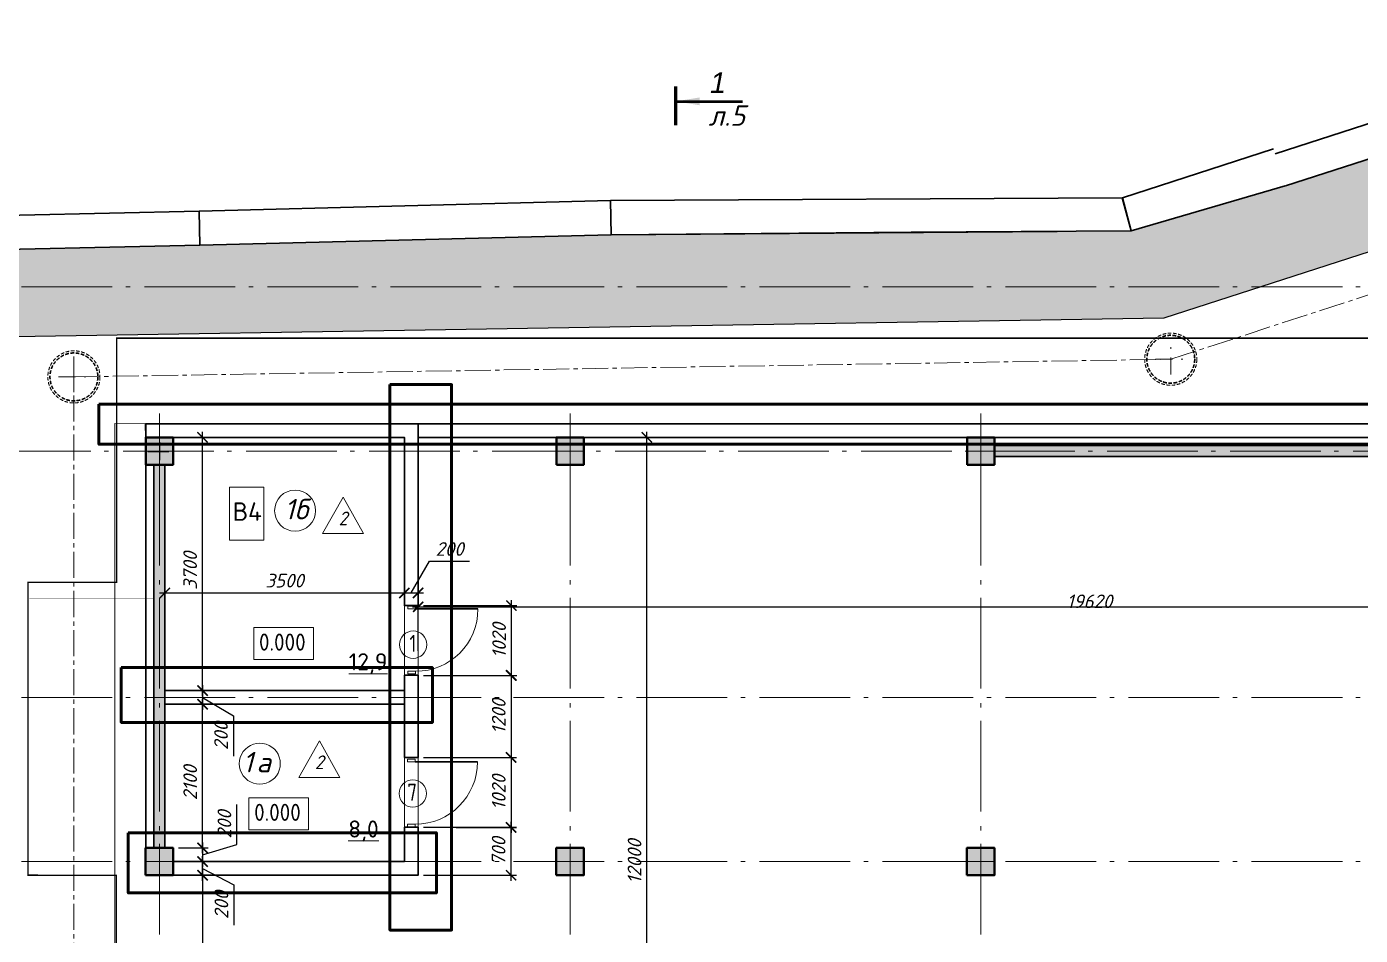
# Model space of a CAD drawing. Header units: millimetres. Extents: x -6419137 to 687965, y -598396 to 179722.
# Drawn here: x 175403 to 194889, y 52583 to 65864 of the extents above; entities that cross this region are included whole.
import ezdxf
from ezdxf.enums import TextEntityAlignment as Align

# ---------------------------------------------------------------- set-up
doc = ezdxf.new("R2010")
doc.units = ezdxf.units.MM
doc.header["$MEASUREMENT"] = 0
for name, pattern in [('DASHDOT', [1.05, 0.5, -0.25, 0.05, -0.25]), ('Double Dashed', [1797.222233, 1325, -211.666656, 63.333344, -197.222233]), ('Foul Sewer 20 06 07$0$Foul Sewer 20 06 07$0$Foul Sewer 20 06 07', [28.575, 19.05, -3.175, 3.175, -3.175]), ('штриховаяX2', [38.1, 25.4, -12.7])]:
    doc.linetypes.add(name, pattern=pattern)
for name, color, linetype, lineweight in [('Двери ArchiCAD', 7, 'Continuous', 0), ('Двери ArchiCAD_Ном._пера__96', 7, 'Continuous', 5), ('Двери ArchiCAD_Ном._пера__97', 7, 'Continuous', 30), ('колонны_Ном._пера__94', 252, 'Continuous', 5), ('колонны_Ном._пера__99', 7, 'Continuous', 40), ('марки окон дверей', 7, 'Continuous', 0), ('марки окон дверей_Ном._пера__96', 7, 'Continuous', 5), ('оси_Ном._пера__96', 7, 'Continuous', 5), ('оси_Ном._пера__97', 7, 'Continuous', 20), ('площади_Ном._пера__96', 7, 'Continuous', 13), ('разрезы_Ном._пера__100', 7, 'Continuous', 50), ('разрезы_Ном._пера__97', 7, 'Continuous', 20), ('стены наруж_Ном._пера__91', 255, 'Continuous', 13), ('стены наруж_Ном._пера__96', 7, 'Continuous', 13), ('текст_Ном._пера__1', 7, 'Continuous', 25), ('текст_Ном._пера__96', 7, 'Continuous', 5), ('текст_Ном._пера__98', 7, 'Continuous', 35), ('текст_Ном._пера__99', 7, 'Continuous', 40), ('чертеж_Ном._пера__91', 250, 'Continuous', 5), ('чертеж_Ном._пера__96', 7, 'Continuous', 13), ('экспликац проемов_Ном._пера__1', 7, 'Continuous', 5), ('экспликац проемов_Ном._пера__97', 7, 'Continuous', 5), ('№ помещений_Ном._пера__96', 7, 'Continuous', 13)]:
    doc.layers.add(name, color=color, linetype=linetype, lineweight=lineweight)
for name, color, linetype in [('колонны', 7, 'Continuous'), ('оси', 7, 'Continuous'), ('размеры', 7, 'Continuous'), ('стены внутр', 7, 'Continuous'), ('стены наруж', 7, 'Continuous'), ('чертеж', 7, 'Continuous'), ('№ помещений', 7, 'Continuous')]:
    doc.layers.add(name, color=color, linetype=linetype)
doc.styles.get("Standard").update_dxf_attribs({"font": 'isocpeui.ttf'})
doc.styles.add('СГЕНЕРИР_СТИЛЬ_2', font='gost_2_304-81_type.ttf')
doc.styles.add('СГЕНЕРИР_СТИЛЬ_3', font='CS_Gost2304.shx')
doc.styles.add('СГЕНЕРИР_СТИЛЬ_7', font='ariali.ttf')
doc.styles.add('СГЕНЕРИР_СТИЛЬ_9', font='isocp.shx')
doc.dimstyles.get("Standard").update_dxf_attribs({"dimtxt": 150, "dimasz": 100, "dimexe": 100, "dimexo": 100, "dimgap": 80, "dimtad": 1, "dimtoh": 1, "dimdec": 0, "dimzin": 0, "dimdsep": 46, "dimtxsty": 'Standard', "dimblk": 'ARCHTICK', "dimblk2": 'ARCHTICK', "dimcen": 0.09, "dimdle": 100, "dimadec": 0, "dimazin": 0, "dimtfac": 1, "dimtdec": 0, "dimtofl": 0, "dimtmove": 0, "dimatfit": 3, "dimfxl": 1, "dimtolj": 1, "dimtzin": 0, "dimarcsym": 0})
doc.dimstyles.new('STEP', dxfattribs={"dimtxt": 200, "dimasz": 150, "dimexe": 80, "dimexo": 80, "dimgap": 80, "dimtad": 1, "dimdec": 0, "dimzin": 0, "dimdsep": 46, "dimtxsty": 'Standard', "dimblk": 'ARCHTICK', "dimcen": 150, "dimdle": 80, "dimadec": 0, "dimazin": 0, "dimtfac": 1, "dimtdec": 0, "dimtofl": 0, "dimtmove": 1, "dimatfit": 3, "dimfxl": 1, "dimtolj": 1, "dimtzin": 0, "dimarcsym": 0})

# ---------------------------------------------------------------- blocks, each defined once
blk = doc.blocks.new('A$C07077E92')
at = {"layer": 'стены наруж', "true_color": 0xcbc8bd}
h = blk.add_hatch(dxfattribs=at)
h.set_pattern_fill('ZIGZAG', color=9)
h.set_pattern_definition([(0, (0, 0), (0.125, 0.125), [0.125, -0.125]), (90, (0.125, 0), (-0.125, 0.125), [0.125, -0.125])])
h.paths.add_polyline_path([(-23.457, 2.776), (-23.482, 2.775), (-30.001, 2.726), (-36.011, 2.572), (-39.955, 2.485), (-43.988, 1.919), (-48.044, 1.447), (-50.073, 1.178), (-50.073, 1.176), (-52.022, 0.921), (-53.209, -0.316), (-53.153, -4.37), (-53.09, -6.365), (-53.09, -6.54), (-53.091, -8.531), (-52.555, -8.532), (-52.569, -10.669), (-52.639, -12.582), (-51.813, -12.436), (-51.807, -0.441), (-39.923, 1.215), (-23.264, 1.483)])
h.paths.add_polyline_path([(12.511, 5.055), (-0.257, 5.083), (-12.334, 5.231), (-14.269, 5.26), (-14.402, 5.293), (-20.123, 3.451), (-22.4, 2.782), (-23.457, 2.776), (-23.264, 1.483), (-21.925, 1.505), (-14.313, 3.968), (12.453, 3.955)])
h.paths.add_polyline_path([(33.912, 4.426), (31.681, 5.017), (27.716, 4.968), (27.716, 4.968), (17.703, 5.04), (13.728, 5.052), (12.511, 5.055), (12.453, 3.955), (31.687, 3.946), (37.482, 2.39), (41.867, -1.706), (43.932, -13.532), (44.334, -13.538), (43.373, -7.588), (42.731, -3.607), (42.435, -1.491), (42.199, -1.093), (37.887, 2.943), (37.741, 3.021), (33.856, 4.105)])
at = {"layer": 'стены наруж', "lineweight": 30}
for points in [[(-20.148, 3.443), (-14.402, 5.293), (-14.559, 5.767), (-20.298, 3.906)], [(-20.15, 3.443), (-22.4, 2.782), (-22.53, 3.265), (-20.322, 3.981)], [(-30.011, 3.226), (-36.02, 3.072)], [(-36.011, 2.572), (-30.001, 2.726), (-30.011, 3.226)], [(-30.001, 2.726), (-25.616, 2.763), (-22.4, 2.782), (-22.535, 3.263), (-30.011, 3.226)], [(-36.011, 2.572), (-36.02, 3.072), (-39.956, 2.985)], [(-36.011, 2.572), (-39.955, 2.485), (-39.956, 2.985)], [(-23.482, 2.775), (-30.001, 2.726), (-36.011, 2.572), (-39.955, 2.485), (-43.988, 1.919), (-48.044, 1.447), (-50.073, 1.178), (-52.022, 0.921), (-53.209, -0.316), (-53.153, -4.37), (-53.09, -6.365), (-53.098, -8.531), (-52.555, -8.532), (-52.569, -10.669), (-52.641, -12.616), (-51.813, -12.436)]]:
    blk.add_lwpolyline(points, dxfattribs=at)
at = {"layer": 'стены наруж', "color": 253, "true_color": 0xa3a3a3}
blk.add_lwpolyline([(43.932, -13.532), (41.867, -1.706), (37.482, 2.39), (31.687, 3.946), (-14.313, 3.968), (-21.925, 1.505), (-39.923, 1.215), (-51.807, -0.441), (-51.813, -12.436)], dxfattribs=at)
blk = doc.blocks.new('Стандартный маркер сетки')
at = {"layer": 'оси_Ном._пера__96', "linetype": 'Double Dashed'}
for p, q in [((900, 0), (0, 0)), ((900, 0), (17157, 0)), ((17157, 0), (18057, 0))]:
    blk.add_line(p, q, dxfattribs=at)
blk.add_point((17157, 0), dxfattribs=at)
blk.add_point((17157, 0), dxfattribs=at)
at = {"layer": 'оси_Ном._пера__97', "linetype": 'Continuous'}
blk.add_circle((18377, 0), 320, dxfattribs=at)
at = {"layer": 'оси_Ном._пера__96', "style": 'СГЕНЕРИР_СТИЛЬ_2'}
blk.add_attdef('AC_MarkerText_1', text='', height=350, rotation=90, dxfattribs=at).set_placement((18727, -87), align=Align.BOTTOM_LEFT)
blk = doc.blocks.new('Номер помещения 15_9')
at = {"layer": '№ помещений_Ном._пера__96', "linetype": 'Continuous'}
blk.add_circle((0, 0), 300, dxfattribs=at)
at = {"layer": '№ помещений_Ном._пера__96', "insert": (-159, 23), "char_height": 300, "attachment_point": 4}
blk.add_mtext('1б', dxfattribs=at)
blk = doc.blocks.new('Номер помещения 16_8')
at = {"layer": 'марки окон дверей_Ном._пера__96', "color": 1, "linetype": 'Continuous', "lineweight": 5}
blk.add_circle((0, 0), 200, dxfattribs=at)
at = {"layer": 'марки окон дверей_Ном._пера__96', "insert": (-81, 19), "char_height": 250, "attachment_point": 4, "style": 'СГЕНЕРИР_СТИЛЬ_3'}
blk.add_mtext('7', dxfattribs=at)
blk = doc.blocks.new('_ArchTick')
at = {"color": 0, "linetype": 'ByBlock', "const_width": 0.15}
blk.add_lwpolyline([(-0.5, -0.5), (0.5, 0.5)], dxfattribs=at)
blk = doc.blocks.new('*D216')
at = {"layer": 'Defpoints', "color": 0, "transparency": 16777216}
for p in [(200742, 58102), (200742, 57385), (181123, 56661)]:
    blk.add_point(p, dxfattribs=at)
at = {"layer": 'размеры', "color": 0, "lineweight": -2, "transparency": 16777216}
for p, q in [((200742, 58022), (200742, 57305)), ((181043, 57385), (200822, 57385)), ((181123, 56741), (181123, 57465))]:
    blk.add_line(p, q, dxfattribs=at)
at = {"layer": 'размеры', "color": 0, "lineweight": -2, "transparency": 16777216, "xscale": 150, "yscale": 150, "zscale": 150, "rotation": 180}
blk.add_blockref('_ArchTick', (181123, 57385), dxfattribs=at)
at = {"layer": 'размеры', "color": 0, "lineweight": -2, "transparency": 16777216, "xscale": 150, "yscale": 150, "zscale": 150}
blk.add_blockref('_ArchTick', (200742, 57385), dxfattribs=at)
at = {"layer": 'размеры', "color": 0, "transparency": 16777216, "insert": (190932, 57465), "char_height": 200, "attachment_point": 5}
blk.add_mtext('\\A1;19620', dxfattribs=at)
blk = doc.blocks.new('*D229')
at = {"layer": 'Defpoints', "color": 0, "transparency": 16777216}
for p in [(177973, 53661), (178272, 53661), (179400, 53461)]:
    blk.add_point(p, dxfattribs=at)
at = {"layer": 'размеры', "color": 0, "lineweight": -2, "transparency": 16777216}
for p, q in [((178192, 53661), (177893, 53661)), ((177973, 53381), (177973, 53741)), ((179320, 53461), (177893, 53461)), ((177973, 53561), (178429, 53319)), ((178429, 53319), (178429, 52734))]:
    blk.add_line(p, q, dxfattribs=at)
at = {"layer": 'размеры', "color": 0, "lineweight": -2, "transparency": 16777216, "xscale": 150, "yscale": 150, "zscale": 150}
for p, rotation in [((177973, 53661), 90), ((177973, 53461), 270)]:
    blk.add_blockref('_ArchTick', p, dxfattribs=dict(at, rotation=rotation))
at = {"layer": 'размеры', "color": 0, "transparency": 16777216, "insert": (178249, 53027), "char_height": 200, "attachment_point": 5, "rotation": 90}
blk.add_mtext('\\A1;200', dxfattribs=at)
blk = doc.blocks.new('*D232')
at = {"layer": 'Defpoints', "color": 0, "transparency": 16777216}
for p in [(183980, 59861), (184465, 59861), (183535, 47861)]:
    blk.add_point(p, dxfattribs=at)
at = {"layer": 'размеры', "color": 0, "lineweight": -2, "transparency": 16777216}
for p, q in [((184060, 59861), (184545, 59861)), ((184465, 47781), (184465, 59941)), ((183615, 47861), (184545, 47861))]:
    blk.add_line(p, q, dxfattribs=at)
at = {"layer": 'размеры', "color": 0, "lineweight": -2, "transparency": 16777216, "xscale": 150, "yscale": 150, "zscale": 150}
for p, rotation in [((184465, 59861), 90), ((184465, 47861), 270)]:
    blk.add_blockref('_ArchTick', p, dxfattribs=dict(at, rotation=rotation))
at = {"layer": 'размеры', "color": 0, "transparency": 16777216, "insert": (184285, 53662), "char_height": 200, "attachment_point": 5, "rotation": 90}
blk.add_mtext('\\A1;12000', dxfattribs=at)
blk = doc.blocks.new('*D236')
at = {"layer": 'Defpoints', "color": 0, "transparency": 16777216}
for p in [(177973, 55961), (178366, 55961), (177542, 53862)]:
    blk.add_point(p, dxfattribs=at)
at = {"layer": 'размеры', "color": 0, "lineweight": -2, "transparency": 16777216}
for p, q in [((178286, 55961), (177893, 55961)), ((177973, 53782), (177973, 56041)), ((177622, 53862), (178053, 53862))]:
    blk.add_line(p, q, dxfattribs=at)
at = {"layer": 'размеры', "color": 0, "lineweight": -2, "transparency": 16777216, "xscale": 150, "yscale": 150, "zscale": 150}
for p, rotation in [((177973, 55961), 90), ((177973, 53862), 270)]:
    blk.add_blockref('_ArchTick', p, dxfattribs=dict(at, rotation=rotation))
at = {"layer": 'размеры', "color": 0, "transparency": 16777216, "insert": (177793, 54812), "char_height": 200, "attachment_point": 5, "rotation": 90}
blk.add_mtext('\\A1;2100', dxfattribs=at)
blk = doc.blocks.new('Стандартный маркер сетки_18')
at = {"layer": 'оси_Ном._пера__96', "linetype": 'Double Dashed'}
blk.add_line((900, 0), (76535, 0), dxfattribs=at)
at = {"layer": 'оси_Ном._пера__96', "style": 'СГЕНЕРИР_СТИЛЬ_2'}
for tag, p in [('AC_MarkerText_1_1', (-244, 270)), ('AC_MarkerText_1_2', (77991, 270))]:
    blk.add_attdef(tag, text='', height=350, rotation=180, dxfattribs=at).set_placement(p, align=Align.BOTTOM_LEFT)
blk = doc.blocks.new('A$C538E2CC3')
at = {"layer": 'чертеж_Ном._пера__96', "color": 253, "linetype": 'DASHDOT', "lineweight": 15, "ltscale": 500, "true_color": 0xa3a3a3}
for p, q in [((-109, -296), (-109, 154)), ((-334, -71), (116, -71))]:
    blk.add_line(p, q, dxfattribs=at)
at = {"layer": 'чертеж_Ном._пера__96', "color": 253, "linetype": 'штриховаяX2', "ltscale": 2, "true_color": 0xa3a3a3}
blk.add_circle((-109, -71), 381, dxfattribs=at)
at = {"layer": 'чертеж_Ном._пера__96', "color": 253, "linetype": 'штриховаяX2', "lineweight": 30, "ltscale": 2, "true_color": 0xa3a3a3}
blk.add_circle((-109, -71), 350, dxfattribs=at)
blk = doc.blocks.new('Колонна_15_1', base_point=(22379, 71856))
at = {"layer": 'колонны_Ном._пера__94', "linetype": 'Continuous'}
blk.add_hatch(color=256, dxfattribs=at).paths.add_polyline_path([(22179, 71647), (22579, 71647), (22579, 72047), (22179, 72047)])
at = {"layer": 'колонны_Ном._пера__94', "color": 253, "lineweight": 5, "true_color": 0xa3a3a3}
for points in [[(22379, 72047), (22379, 71647)], [(22179, 71847), (22579, 71847)]]:
    blk.add_lwpolyline(points, dxfattribs=at)
at = {"layer": 'колонны_Ном._пера__99', "linetype": 'Continuous', "flags": 128}
blk.add_lwpolyline([(22179, 71647), (22579, 71647), (22579, 72047), (22179, 72047)], close=True, dxfattribs=at)
blk = doc.blocks.new('*D268')
at = {"layer": 'Defpoints', "color": 0, "transparency": 16777216}
for p in [(177666, 53462), (177709, 47861), (177973, 47861)]:
    blk.add_point(p, dxfattribs=at)
at = {"layer": 'размеры', "color": 0, "lineweight": -2, "transparency": 16777216}
for p, q in [((177746, 53462), (178053, 53462)), ((177973, 53542), (177973, 47781)), ((177789, 47861), (178053, 47861))]:
    blk.add_line(p, q, dxfattribs=at)
at = {"layer": 'размеры', "color": 0, "lineweight": -2, "transparency": 16777216, "xscale": 150, "yscale": 150, "zscale": 150}
for p, rotation in [((177973, 53462), 90), ((177973, 47861), 270)]:
    blk.add_blockref('_ArchTick', p, dxfattribs=dict(at, rotation=rotation))
at = {"layer": 'размеры', "color": 0, "transparency": 16777216, "insert": (177793, 50661), "char_height": 200, "attachment_point": 5, "rotation": 90}
blk.add_mtext('\\A1;5600', dxfattribs=at)
blk = doc.blocks.new('Стандартный маркер сетки_19')
at = {"layer": 'оси_Ном._пера__96', "linetype": 'Double Dashed'}
blk.add_line((900, 0), (35164, 0), dxfattribs=at)
at = {"layer": 'оси_Ном._пера__96', "style": 'СГЕНЕРИР_СТИЛЬ_2'}
blk.add_attdef('AC_MarkerText_1', text='', height=350, rotation=180, dxfattribs=at).set_placement((36306, 270), align=Align.BOTTOM_LEFT)
blk = doc.blocks.new('Стандартный маркер сетки_15')
at = {"layer": 'оси_Ном._пера__96', "linetype": 'Double Dashed'}
blk.add_line((900, 0), (76535, 0), dxfattribs=at)
at = {"layer": 'оси_Ном._пера__96', "style": 'СГЕНЕРИР_СТИЛЬ_2'}
for tag, p in [('AC_MarkerText_1_1', (-261, 270)), ('AC_MarkerText_1_2', (77974, 270))]:
    blk.add_attdef(tag, text='', height=350, rotation=180, dxfattribs=at).set_placement(p, align=Align.BOTTOM_LEFT)
blk = doc.blocks.new('A$C4165528A')
at = {"layer": 'колонны_Ном._пера__94', "linetype": 'Continuous', "true_color": 0x737373}
blk.add_hatch(color=8, dxfattribs=at).paths.add_polyline_path([(19, -964), (179, -964), (179, 4637), (19, 4637)])
at = {"layer": 'стены внутр', "lineweight": 30}
blk.add_lwpolyline([(19, 4637), (179, 4637), (179, -964), (19, -964), (19, 4637)], dxfattribs=at)
blk = doc.blocks.new('*D282')
at = {"layer": 'Defpoints', "color": 0, "transparency": 16777216}
for p in [(180922, 58008), (180922, 57587), (177423, 57434)]:
    blk.add_point(p, dxfattribs=at)
at = {"layer": 'размеры', "color": 0, "lineweight": -2, "transparency": 16777216}
for p, q in [((180922, 57928), (180922, 57507)), ((177343, 57587), (181002, 57587)), ((177423, 57514), (177423, 57667))]:
    blk.add_line(p, q, dxfattribs=at)
at = {"layer": 'размеры', "color": 0, "lineweight": -2, "transparency": 16777216, "xscale": 150, "yscale": 150, "zscale": 150, "rotation": 180}
blk.add_blockref('_ArchTick', (177423, 57587), dxfattribs=at)
at = {"layer": 'размеры', "color": 0, "lineweight": -2, "transparency": 16777216, "xscale": 150, "yscale": 150, "zscale": 150}
blk.add_blockref('_ArchTick', (180922, 57587), dxfattribs=at)
at = {"layer": 'размеры', "color": 0, "transparency": 16777216, "insert": (179172, 57767), "char_height": 200, "attachment_point": 5}
blk.add_mtext('\\A1;3500', dxfattribs=at)
blk = doc.blocks.new('*D300')
at = {"layer": 'Defpoints', "color": 0, "transparency": 16777216}
for p in [(177973, 59861), (178366, 59861), (178350, 56161)]:
    blk.add_point(p, dxfattribs=at)
at = {"layer": 'размеры', "color": 0, "lineweight": -2, "transparency": 16777216}
for p, q in [((178286, 59861), (177893, 59861)), ((177973, 56081), (177973, 59941)), ((178270, 56161), (177893, 56161))]:
    blk.add_line(p, q, dxfattribs=at)
at = {"layer": 'размеры', "color": 0, "lineweight": -2, "transparency": 16777216, "xscale": 150, "yscale": 150, "zscale": 150}
for p, rotation in [((177973, 59861), 90), ((177973, 56161), 270)]:
    blk.add_blockref('_ArchTick', p, dxfattribs=dict(at, rotation=rotation))
at = {"layer": 'размеры', "color": 0, "transparency": 16777216, "insert": (177792, 57911), "char_height": 200, "attachment_point": 5, "rotation": 90}
blk.add_mtext('\\A1;3700', dxfattribs=at)
blk = doc.blocks.new('*D301')
at = {"layer": 'Defpoints', "color": 0, "transparency": 16777216}
for p in [(178156, 56161), (177973, 55961), (178197, 55961)]:
    blk.add_point(p, dxfattribs=at)
at = {"layer": 'размеры', "color": 0, "lineweight": -2, "transparency": 16777216}
for p, q in [((178076, 56161), (177893, 56161)), ((177973, 56241), (177973, 55881)), ((178117, 55961), (177893, 55961)), ((177973, 56061), (178423, 55789)), ((178423, 55789), (178423, 55204))]:
    blk.add_line(p, q, dxfattribs=at)
at = {"layer": 'размеры', "color": 0, "lineweight": -2, "transparency": 16777216, "xscale": 150, "yscale": 150, "zscale": 150}
for p, rotation in [((177973, 56161), 90), ((177973, 55961), 270)]:
    blk.add_blockref('_ArchTick', p, dxfattribs=dict(at, rotation=rotation))
at = {"layer": 'размеры', "color": 0, "transparency": 16777216, "insert": (178243, 55496), "char_height": 200, "attachment_point": 5, "rotation": 90}
blk.add_mtext('\\A1;200', dxfattribs=at)
blk = doc.blocks.new('*D302')
at = {"layer": 'Defpoints', "color": 0, "transparency": 16777216}
for p in [(177837, 53861), (177837, 53661), (177973, 53661)]:
    blk.add_point(p, dxfattribs=at)
at = {"layer": 'размеры', "color": 0, "lineweight": -2, "transparency": 16777216}
for p, q in [((178473, 53911), (178473, 54496)), ((177917, 53861), (178053, 53861)), ((177973, 53941), (177973, 53581)), ((177973, 53761), (178473, 53911)), ((177917, 53661), (178053, 53661))]:
    blk.add_line(p, q, dxfattribs=at)
at = {"layer": 'размеры', "color": 0, "lineweight": -2, "transparency": 16777216, "xscale": 150, "yscale": 150, "zscale": 150}
for p, rotation in [((177973, 53861), 90), ((177973, 53661), 270)]:
    blk.add_blockref('_ArchTick', p, dxfattribs=dict(at, rotation=rotation))
at = {"layer": 'размеры', "color": 0, "transparency": 16777216, "insert": (178293, 54204), "char_height": 200, "attachment_point": 5, "rotation": 90}
blk.add_mtext('\\A1;200', dxfattribs=at)
blk = doc.blocks.new('*D318')
at = {"layer": 'Defpoints', "color": 0, "transparency": 16777216}
for p in [(181123, 57403), (182486, 57403), (181123, 56383)]:
    blk.add_point(p, dxfattribs=at)
at = {"layer": 'размеры', "color": 0, "lineweight": -2, "transparency": 16777216}
for p, q in [((181203, 57403), (182566, 57403)), ((182486, 56303), (182486, 57483)), ((181203, 56383), (182566, 56383))]:
    blk.add_line(p, q, dxfattribs=at)
at = {"layer": 'размеры', "color": 0, "lineweight": -2, "transparency": 16777216, "xscale": 150, "yscale": 150, "zscale": 150}
for p, rotation in [((182486, 57403), 90), ((182486, 56383), 270)]:
    blk.add_blockref('_ArchTick', p, dxfattribs=dict(at, rotation=rotation))
at = {"layer": 'размеры', "color": 0, "transparency": 16777216, "insert": (182306, 56893), "char_height": 200, "attachment_point": 5, "rotation": 90}
blk.add_mtext('\\A1;1020', dxfattribs=at)
blk = doc.blocks.new('*D319')
at = {"layer": 'Defpoints', "color": 0, "transparency": 16777216}
for p in [(181123, 55183), (181123, 54163), (182481, 54163)]:
    blk.add_point(p, dxfattribs=at)
at = {"layer": 'размеры', "color": 0, "lineweight": -2, "transparency": 16777216}
for p, q in [((181203, 55183), (182561, 55183)), ((182481, 55263), (182481, 54083)), ((181203, 54163), (182561, 54163))]:
    blk.add_line(p, q, dxfattribs=at)
at = {"layer": 'размеры', "color": 0, "lineweight": -2, "transparency": 16777216, "xscale": 150, "yscale": 150, "zscale": 150}
for p, rotation in [((182481, 55183), 90), ((182481, 54163), 270)]:
    blk.add_blockref('_ArchTick', p, dxfattribs=dict(at, rotation=rotation))
at = {"layer": 'размеры', "color": 0, "transparency": 16777216, "insert": (182301, 54673), "char_height": 200, "attachment_point": 5, "rotation": 90}
blk.add_mtext('\\A1;1020', dxfattribs=at)
blk = doc.blocks.new('*D303')
at = {"layer": 'Defpoints', "color": 0, "transparency": 16777216}
for p in [(180922, 57674), (181122, 57674), (181122, 57587)]:
    blk.add_point(p, dxfattribs=at)
at = {"layer": 'размеры', "color": 0, "lineweight": -2, "transparency": 16777216}
for p, q in [((181022, 57587), (181290, 58050)), ((181290, 58050), (181875, 58050)), ((180842, 57587), (181202, 57587)), ((180922, 57594), (180922, 57507)), ((181122, 57594), (181122, 57507))]:
    blk.add_line(p, q, dxfattribs=at)
at = {"layer": 'размеры', "color": 0, "lineweight": -2, "transparency": 16777216, "xscale": 150, "yscale": 150, "zscale": 150, "rotation": 180}
blk.add_blockref('_ArchTick', (180922, 57587), dxfattribs=at)
at = {"layer": 'размеры', "color": 0, "lineweight": -2, "transparency": 16777216, "xscale": 150, "yscale": 150, "zscale": 150}
blk.add_blockref('_ArchTick', (181122, 57587), dxfattribs=at)
at = {"layer": 'размеры', "color": 0, "transparency": 16777216, "insert": (181583, 58230), "char_height": 200, "attachment_point": 5}
blk.add_mtext('\\A1;200', dxfattribs=at)
blk = doc.blocks.new('*D304')
at = {"layer": 'Defpoints', "color": 0, "transparency": 16777216}
for p in [(182060, 56383), (182060, 55183), (182481, 55183)]:
    blk.add_point(p, dxfattribs=at)
at = {"layer": 'размеры', "color": 0, "lineweight": -2, "transparency": 16777216}
for p, q in [((182140, 56383), (182561, 56383)), ((182481, 56463), (182481, 55103)), ((182140, 55183), (182561, 55183))]:
    blk.add_line(p, q, dxfattribs=at)
at = {"layer": 'размеры', "color": 0, "lineweight": -2, "transparency": 16777216, "xscale": 150, "yscale": 150, "zscale": 150}
for p, rotation in [((182481, 56383), 90), ((182481, 55183), 270)]:
    blk.add_blockref('_ArchTick', p, dxfattribs=dict(at, rotation=rotation))
at = {"layer": 'размеры', "color": 0, "transparency": 16777216, "insert": (182301, 55783), "char_height": 200, "attachment_point": 5, "rotation": 90}
blk.add_mtext('\\A1;1200', dxfattribs=at)
blk = doc.blocks.new('*D320')
at = {"layer": 'Defpoints', "color": 0, "transparency": 16777216}
for p in [(181599, 54161), (182481, 54161), (181123, 53461)]:
    blk.add_point(p, dxfattribs=at)
at = {"layer": 'размеры', "color": 0, "lineweight": -2, "transparency": 16777216}
for p, q in [((182481, 53381), (182481, 54241)), ((181679, 54161), (182561, 54161)), ((181203, 53461), (182561, 53461))]:
    blk.add_line(p, q, dxfattribs=at)
at = {"layer": 'размеры', "color": 0, "lineweight": -2, "transparency": 16777216, "xscale": 150, "yscale": 150, "zscale": 150}
for p, rotation in [((182481, 54161), 90), ((182481, 53461), 270)]:
    blk.add_blockref('_ArchTick', p, dxfattribs=dict(at, rotation=rotation))
at = {"layer": 'размеры', "color": 0, "transparency": 16777216, "insert": (182299, 53811), "char_height": 200, "attachment_point": 5, "rotation": 90}
blk.add_mtext('\\A1;700', dxfattribs=at)
blk = doc.blocks.new('Дверь 16_7')
at = {"layer": 'Двери ArchiCAD_Ном._пера__96', "linetype": 'Continuous'}
for p, q in [((-460, 0), (-500, 0)), ((-500, 0), (-500, -115)), ((-500, 0), (-500, -115)), ((-460, -115), (-460, 0)), ((500, 0), (460, 0)), ((460, 0), (460, -115)), ((500, -115), (500, 0)), ((500, 0), (500, -115)), ((-500, -115), (-460, -115)), ((460, -115), (500, -115))]:
    blk.add_line(p, q, dxfattribs=at)
blk.add_arc((460, 0), 920, 90, 180, dxfattribs=at)
at = {"layer": 'Двери ArchiCAD_Ном._пера__97', "linetype": 'Continuous'}
blk.add_line((460, 0), (460, 920), dxfattribs=at)
blk = doc.blocks.new('Стандартный маркер сетки_14')
at = {"layer": 'оси_Ном._пера__96', "linetype": 'Double Dashed'}
blk.add_line((900, 0), (76535, 0), dxfattribs=at)
at = {"layer": 'оси_Ном._пера__96', "style": 'СГЕНЕРИР_СТИЛЬ_2'}
for tag, p in [('AC_MarkerText_1_1', (-244, 270)), ('AC_MarkerText_1_2', (77991, 270))]:
    blk.add_attdef(tag, text='', height=350, rotation=180, dxfattribs=at).set_placement(p, align=Align.BOTTOM_LEFT)
blk = doc.blocks.new('A$C28FD1EF7')
at = {"color": 253, "lineweight": 5, "true_color": 0xa3a3a3}
for points in [[(-45205, 1950), (-45205, 1496)], [(-45425, 1719), (-44976, 1719)]]:
    blk.add_lwpolyline(points, dxfattribs=at)
at = {"layer": 'разрезы_Ном._пера__100', "linetype": 'Continuous', "const_width": 50}
blk.add_lwpolyline([(-37660, 7052), (-37660, 6479)], dxfattribs=at)
at = {"layer": 'разрезы_Ном._пера__97', "insert": (-36926, 7104), "char_height": 300, "attachment_point": 6, "style": 'СГЕНЕРИР_СТИЛЬ_7'}
blk.add_mtext('1', dxfattribs=at)
at = {"layer": 'разрезы_Ном._пера__100', "linetype": 'Continuous', "lineweight": 9}
blk.add_leader([(-37660, 6830), (-36687, 6830)], dimstyle='Standard', override={"dimasz": 350, "dimgap": 80, "dimtad": 0}, dxfattribs=at)

msp = doc.modelspace()

# ---------------------------------------------------------------- linework, layer by layer
at = {"layer": 'Defpoints', "color": 200, "linetype": 'Foul Sewer 20 06 07$0$Foul Sewer 20 06 07$0$Foul Sewer 20 06 07', "lineweight": 9, "ltscale": 20}
for points in [[(176091.5, 60745), (192118.8, 61003.6), (199678.8, 63464.3), (245256, 63442.7)], [(176091.5, 61045), (176092, 45104.5)]]:
    msp.add_lwpolyline(points, dxfattribs=at)
at = {"layer": 'Defpoints', "color": 8, "linetype": 'штриховаяX2', "lineweight": 5, "ltscale": 5, "true_color": 0x737373, "const_width": 0.5}
msp.add_lwpolyline([(189142.6, 59461.5), (177542.6, 59461.5)], dxfattribs=at)
msp.add_lwpolyline([(177542.3, 47861.5), (177142, 47861.5), (177142, 53461.5), (177542.3, 53461.5)], close=True, dxfattribs=at)
at = {"layer": 'Двери ArchiCAD_Ном._пера__96', "lineweight": 0}
for points in [[(180922.7, 57402.8), (181122.7, 57402.9), (181122.7, 56383.3), (180922.7, 56383.3)], [(180922.7, 55182.8), (181122.7, 55182.8), (181122.7, 54163.2), (180922.7, 54163.2)]]:
    msp.add_lwpolyline(points, close=True, dxfattribs=at)
at = {"layer": 'марки окон дверей_Ном._пера__96', "linetype": 'Continuous'}
msp.add_ellipse((181051.3, 56831.6), major_axis=(-141.4, 141.4), ratio=1, start_param=3.9269908, end_param=10.2101761, dxfattribs=at)
at = {"layer": 'стены внутр', "color": 14, "lineweight": 30}
msp.add_lwpolyline([(177422.6, 56161.5), (180922.7, 56161.5), (180922.7, 55961.4), (177422.6, 55961.4)], close=True, dxfattribs=at)
at = {"layer": 'стены наруж', "lineweight": 30}
for points in [[(177142.6, 59861.5), (177142, 60061.5), (181122.7, 60061.5), (181122.7, 57402.9), (180922.7, 57402.8), (180922.7, 59861.5), (177542.6, 59861.5), (177542.6, 59656.4)], [(177142.6, 59861.5), (177142.6, 60061.5)], [(181122.7, 60061.5), (199322.6, 60061.5), (199322.6, 59861.5), (181122.7, 59861.5)], [(177142.6, 59461.5), (177142.6, 53811.5)], [(177542, 53661.5), (177542, 53661.5), (180922.7, 53661.5), (180922.7, 54163.2), (181122.7, 54163.1), (181122.7, 53461.4), (177542.3, 53461.5)]]:
    msp.add_lwpolyline(points, dxfattribs=at)
at = {"layer": 'стены наруж'}
for points in [[(177172.7, 59655.9), (177479.2, 59655.9)], [(177342.3, 59792.9), (177342.3, 59528.4)]]:
    msp.add_lwpolyline(points, dxfattribs=at)
at = {"layer": 'стены наруж', "lineweight": 30}
msp.add_lwpolyline([(180922.7, 56383.3), (181122.7, 56383.3), (181122.7, 55182.8), (180922.7, 55182.8)], close=True, dxfattribs=at)
at = {"layer": 'стены наруж_Ном._пера__91', "color": 83, "linetype": 'штриховаяX2', "lineweight": 9, "ltscale": 10, "true_color": 0x7dc93b, "const_width": 20}
msp.add_lwpolyline([(176711.7, 47059.3), (176711.7, 53460.4), (175424.6, 53462.5), (175424.6, 57741.5), (176720.4, 57741.5), (176720.4, 61311.5), (207642.3, 61311.5), (207642.3, 62661.1)], dxfattribs=at)
at = {"layer": 'стены наруж_Ном._пера__96', "linetype": 'Continuous'}
for p, q in [((183432.3, 59745.9), (183252.3, 59745.9)), ((189432.3, 59745.9), (189252.3, 59745.9))]:
    msp.add_line(p, q, dxfattribs=at)
at = {"layer": 'текст_Ном._пера__96', "linetype": 'Continuous', "flags": 128}
msp.add_lwpolyline([(178866.7, 59131.7), (178866.7, 58359.8), (178369.2, 58359.8), (178369.2, 59131.7)], close=True, dxfattribs=at)
at = {"layer": 'текст_Ном._пера__98', "linetype": 'Continuous', "lineweight": 5, "flags": 128}
for points in [[(178720.6, 57082.3), (179593.9, 57082.3), (179593.9, 56614.1), (178720.6, 56614.1)], [(178649.5, 54594.1), (179522.8, 54594.1), (179522.8, 54125.9), (178649.5, 54125.9)]]:
    msp.add_lwpolyline(points, close=True, dxfattribs=at)
at = {"layer": 'чертеж', "color": 5, "lineweight": 0}
msp.add_lwpolyline([(207642.3, 59705.9), (207642.3, 62711.5), (200687.6, 62711.5), (200687.6, 60058.7), (176692.3, 60064.2), (176692.3, 46861.5), (207642.3, 46861.5), (207642.3, 59705.9)], dxfattribs=at)
at = {"layer": 'чертеж_Ном._пера__91', "color": 1, "lineweight": 53}
for points in [[(180710.3, 60633.6), (181612.5, 60633.6), (181612.5, 52659.9), (180710.3, 52659.9)], [(176459.9, 60345.4), (201788, 60345.4), (201788, 59761.1), (176459.9, 59761.1)], [(176785, 56496.7), (181331.8, 56496.7), (181331.8, 55694.2), (176785, 55694.2)], [(176888.7, 54082.7), (181391.4, 54082.7), (181391.4, 53202.4), (176888.7, 53202.4)]]:
    msp.add_lwpolyline(points, close=True, dxfattribs=at)
at = {"layer": 'чертеж_Ном._пера__96', "color": 8, "linetype": 'штриховаяX2', "lineweight": 5, "ltscale": 5, "true_color": 0x737373, "const_width": 0.5}
for points in [[(177142, 61311.5), (177542, 61311.5), (177542, 59861.5), (177142, 59861.5)], [(183242.8, 61311.5), (183442.8, 61311.5), (183442.8, 59861.5), (183242.8, 59861.5)], [(189242.8, 61311.5), (189442.8, 61311.5), (189442.8, 59861.5), (189242.8, 59861.5)], [(175442.3, 57506.5), (175442.3, 57706.5), (177262.6, 57706.5), (177262.6, 57506.5)], [(175442.3, 53461.5), (175442.3, 53861.5), (177142, 53861.5), (177142, 53461.5)]]:
    msp.add_lwpolyline(points, close=True, dxfattribs=at)
at = {"layer": 'экспликац проемов_Ном._пера__97', "linetype": 'Continuous', "lineweight": 0}
for points in [[(180327.1, 58456.1), (180027.1, 58989.5), (179727.1, 58456.1), (180327.1, 58456.1)], [(179980.2, 54892.1), (179680.2, 55425.5), (179380.2, 54892.1), (179980.2, 54892.1)]]:
    msp.add_lwpolyline(points, dxfattribs=at)
at = {"layer": '№ помещений_Ном._пера__96', "linetype": 'Continuous'}
msp.add_ellipse((178809.7, 55091.9), major_axis=(212.1, 212.1), ratio=1, start_param=5.497787143782118, end_param=11.78097245096171, dxfattribs=at)

# ---------------------------------------------------------------- block references
at = {"linetype": 'Continuous', "xscale": 1000, "yscale": 1000, "zscale": 1000}
msp.add_blockref('A$C07077E92', (213943.3, 60097.1), dxfattribs=at)
at = {"layer": 'Defpoints'}
for p in [(192228.7, 61074.6), (176202.7, 60816.3)]:
    msp.add_blockref('A$C538E2CC3', p, dxfattribs=at)
at = {"layer": 'Двери ArchiCAD', "color": 44, "linetype": 'Continuous', "lineweight": 35, "xscale": -0.9900000000000001, "yscale": 0.9900000000000001, "zscale": 990.0000000000001}
for p, rotation in [((181086.8, 56897.8), 270), ((181079.6, 54662.2), 270.0000000000001)]:
    msp.add_blockref('Дверь 16_7', p, dxfattribs=dict(at, rotation=rotation))
at = {"layer": 'колонны'}
for p in [(177342.6, 59670.4), (183342.6, 59670.4), (189342.6, 59670.4), (177342, 53670.4), (183342.3, 53670.4), (189342.3, 53670.4)]:
    msp.add_blockref('Колонна_15_1', p, dxfattribs=at)
at = {"layer": 'марки окон дверей', "color": 102, "linetype": 'Continuous', "lineweight": 15, "zscale": 1000}
msp.add_blockref('Номер помещения 16_8', (181046.1, 54656.2), dxfattribs=at)
at = {"layer": 'оси', "color": 251, "lineweight": 5, "zscale": 1000, "rotation": 180}
for name, p in [('Стандартный маркер сетки_18', (249443.3, 62061.5)), ('Стандартный маркер сетки_14', (249443.3, 53661.5))]:
    msp.add_blockref(name, p, dxfattribs=at)
at = {"layer": 'оси', "color": 251, "lineweight": 5}
ref = msp.add_blockref('Стандартный маркер сетки', (177342.3, 60211.3), dxfattribs=dict(at, zscale=1000, rotation=270))
ref.add_attrib('AC_MarkerText_1', '1', dxfattribs={"color": 7, "linetype": 'Continuous', "lineweight": 13, "height": 300, "rotation": 360}).set_placement((177200.3, 41557.3), align=Align.BOTTOM_LEFT)
ref = msp.add_blockref('Стандартный маркер сетки', (183342.3, 60211.3), dxfattribs=dict(at, zscale=1000, rotation=270))
ref.add_attrib('AC_MarkerText_1', '2', dxfattribs={"color": 7, "linetype": 'Continuous', "lineweight": 13, "height": 300, "rotation": 360}).set_placement((183200.3, 41557.3), align=Align.BOTTOM_LEFT)
ref = msp.add_blockref('Стандартный маркер сетки', (189342.3, 60211.3), dxfattribs=dict(at, zscale=1000, rotation=270))
ref.add_attrib('AC_MarkerText_1', '3', dxfattribs={"color": 7, "linetype": 'Continuous', "lineweight": 13, "height": 300, "rotation": 360}).set_placement((189200.3, 41557.3), align=Align.BOTTOM_LEFT)
at = {"layer": 'оси', "color": 251, "linetype": 'Continuous', "lineweight": 13, "zscale": 1000, "rotation": 180}
msp.add_blockref('Стандартный маркер сетки_19', (207792.3, 59661.5), dxfattribs=at)
at = {"layer": 'оси', "color": 251, "lineweight": 13, "zscale": 1000, "rotation": 180}
msp.add_blockref('Стандартный маркер сетки_15', (249443.3, 56061.5), dxfattribs=at)
at = {"layer": 'разрезы_Ном._пера__100'}
msp.add_blockref('A$C28FD1EF7', (222547.5, 57942.4), dxfattribs=at)
at = {"layer": 'стены внутр', "rotation": 270}
msp.add_blockref('A$C4165528A', (190506.3, 59760.7), dxfattribs=at)
at = {"layer": 'стены внутр'}
msp.add_blockref('A$C4165528A', (177243.4, 54824.4), dxfattribs=at)
at = {"layer": '№ помещений', "color": 102, "linetype": 'Continuous', "lineweight": 15, "zscale": 1000}
msp.add_blockref('Номер помещения 15_9', (179325.8, 58789.9), dxfattribs=at)

# ---------------------------------------------------------------- texts
at = {"layer": 'марки окон дверей_Ном._пера__96', "style": 'СГЕНЕРИР_СТИЛЬ_3'}
msp.add_text('1', height=250, dxfattribs=at).set_placement((180996.8, 56725.8))
at = {"layer": 'площади_Ном._пера__96', "char_height": 250, "attachment_point": 7}
for s, insert in [('{\\fISOCPEUR|b0|i0|c204|p34;\\L12,9 }', (180109.5, 56398.6)), ('{\\fISOCPEUR|b0|i0|c204|p34;\\L8,0 }', (180101.5, 53953.8))]:
    msp.add_mtext(s, dxfattribs=dict(at, insert=insert))
at = {"layer": 'текст_Ном._пера__1', "linetype": 'Continuous', "char_height": 250, "attachment_point": 7, "style": 'СГЕНЕРИР_СТИЛЬ_9'}
for insert in [(178797.8, 56744.1), (178726.7, 54255.8)]:
    msp.add_mtext('0.000', dxfattribs=dict(at, insert=insert))
at = {"layer": 'текст_Ном._пера__96', "linetype": 'Continuous', "insert": (185632.8, 64565.2), "char_height": 300, "attachment_point": 5}
msp.add_mtext('л.5', dxfattribs=at)
at = {"layer": 'текст_Ном._пера__99', "linetype": 'Continuous', "insert": (178626.3, 58776.6), "char_height": 270, "attachment_point": 5}
msp.add_mtext('{\\fISOCPEUR|b0|i0|c204|p34;В4}', dxfattribs=at)
at = {"layer": 'экспликац проемов_Ном._пера__1', "color": 32, "linetype": 'Continuous', "true_color": 0xe07000, "char_height": 200, "attachment_point": 5}
for insert in [(180027.1, 58676.7), (179680.2, 55112.7)]:
    msp.add_mtext('{\\W0.95;2}', dxfattribs=dict(at, insert=insert))
at = {"layer": '№ помещений_Ном._пера__96'}
for s, p in [('1', (178559.5, 54964.7)), ('а', (178759.5, 54964.7))]:
    msp.add_text(s, height=300, dxfattribs=at).set_placement(p)

# ---------------------------------------------------------------- dimensions: what is measured, and where the dimension line sits
at = {"layer": 'размеры'}
for base, p1, p2, picture, middle in [((177973, 59861.5), (178349.5, 56161.5), (178365.5, 59861.5), '*D300', (177973, 57911.5)), ((184465.1, 59861.5), (183534.6, 47861.5), (183979.7, 59861.5), '*D232', (184465.1, 53661.7)), ((177973, 55961.4), (178156.3, 56161.5), (178197, 55961.4), '*D301', (178422.6, 55708.5)), ((177973, 55961.4), (177542, 53861.5), (178365.5, 55961.4), '*D236', (177973, 54811.5)), ((177973, 53661.5), (179399.9, 53461.5), (178272.2, 53661.5), '*D229', (178429, 53239.2))]:
    dim = msp.add_linear_dim(base=base, p1=p1, p2=p2, angle=90, dimstyle='STEP', dxfattribs=at)
    dim.commit()
    dim.dimension.update_dxf_attribs({"geometry": picture, "text_midpoint": middle, "dimtype": 160})
for base, p1, p2, picture, middle in [((181122.2, 57586.9), (180922.2, 57673.9), (181122.2, 57673.8), '*D303', (181370.2, 58050.3)), ((200742.3, 57384.7), (181122.7, 56661.5), (200742.3, 58102.4), '*D216', (190932.5, 57284.7)), ((180922.2, 57586.9), (177422.6, 57433.6), (180922.2, 58007.6), '*D282', (179172.4, 57586.9))]:
    dim = msp.add_linear_dim(base=base, p1=p1, p2=p2, dimstyle='STEP', dxfattribs=at)
    dim.commit()
    dim.dimension.update_dxf_attribs({"geometry": picture, "text_midpoint": middle, "dimtype": 160})
for base, p1, p2, picture, middle in [((182486.3, 57402.9), (181122.7, 56383.3), (181122.7, 57402.9), '*D318', (182306.3, 56893.1)), ((182480.7617, 55182.7944), (182059.9649, 56383.2908), (182059.9649, 55182.7944), '*D304', (182300.7617, 55783.0426)), ((182480.8, 54163.1), (181122.7, 55182.8), (181122.7, 54163.1), '*D319', (182300.8, 54672.9)), ((177973, 53661.5), (177837.5, 53861.5), (177837.5, 53661.5), '*D302', (178293, 53991.5)), ((182480.8, 54161.1), (181122.7, 53461.4), (181599.1, 54161.1), '*D320', (182299.5, 53811.2)), ((177973, 47861.5), (177666.1, 53461.5), (177709.2, 47861.5), '*D268', (177793, 50661.5))]:
    dim = msp.add_linear_dim(base=base, p1=p1, p2=p2, angle=90, dimstyle='STEP', dxfattribs=at)
    dim.commit()
    dim.dimension.update_dxf_attribs({"geometry": picture, "text_midpoint": middle})

doc.saveas('drawing.dxf')
